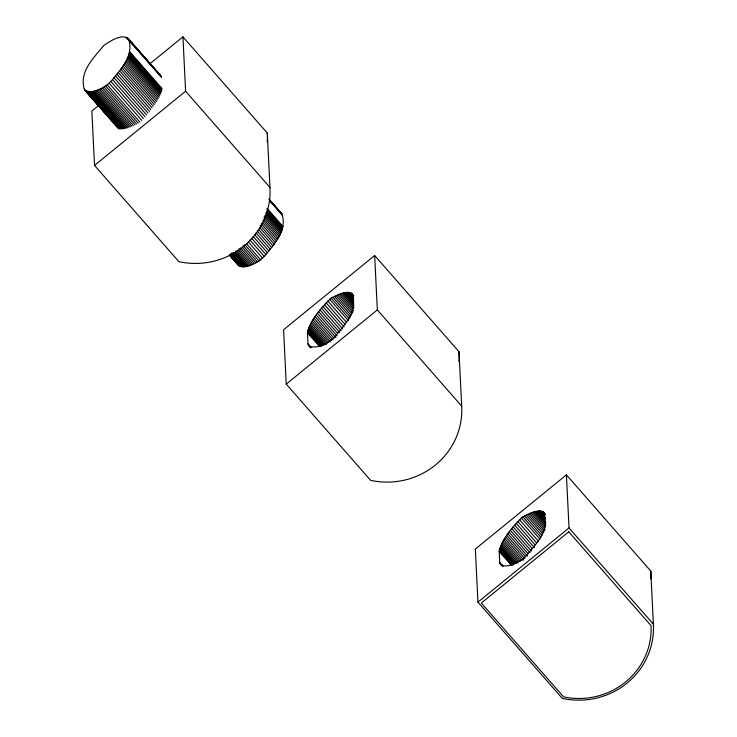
<?xml version="1.0" encoding="UTF-8"?>
<svg xmlns="http://www.w3.org/2000/svg" width="737" height="737" viewBox="0 0 737 737"><rect width="100%" height="100%" fill="white"/><g stroke="black" fill="none" stroke-linecap="round" stroke-linejoin="round"><path stroke-width="1.11" d="M237.443 263.431C243.017 272.801 261.718 260.345 265.882 254.532C275.104 243.146 287.891 229.456 281.608 213.472L269.097 199.23M309.162 346.141C318.808 349.412 330.443 342.318 336.44 335.013C344.603 324.418 356.542 312.866 353.023 298.07C352.397 286.629 336.717 295.38 331.199 298.089C321.332 307.605 310.627 319.075 307.449 332.931L308.002 343.903L310.682 347.864M499.179 551.442L499.714 562.432C504.394 571.055 516.904 561.741 523.196 559.291C532.879 547.057 548.291 534.205 544.754 516.748C544.118 505.306 528.438 514.067 522.92 516.766C513.053 526.236 502.514 537.678 499.179 551.442L511.248 565.205M84.81 90.273C93.35 94.695 104.866 87.381 110.9 81.439C120.232 69.794 133.508 56.896 128.975 40.314C124.028 31.553 109.168 41.788 103.788 45.501C93.968 57.679 79.449 70.992 84.064 88.486L84.81 90.273L117.717 127.777M98.933 105.29L91.858 111.047L94.52 165.42L178.879 261.644A74.428 71.682 -2.8 0 0 269.963 187.447L267.301 133.065L182.942 36.85L150.219 63.502M94.52 165.42L185.595 91.222L182.942 36.85M374.663 255.527L283.579 329.734L286.242 384.106L370.6 480.321A74.428 71.682 -2.8 0 0 461.684 406.124L459.022 351.752L374.663 255.527L377.326 309.909L461.684 406.124M286.242 384.106L377.326 309.909M566.421 474.849L475.337 549.047L477.935 602.147L562.294 698.363A74.428 71.682 -2.8 0 0 653.378 624.165L650.78 571.074L566.421 474.849L569.019 527.941L653.378 624.165M477.935 602.147L569.019 527.941M281.608 213.472L277.932 210.386M185.595 91.222L269.963 187.447M127.805 38.075L160.712 75.579M351.742 293.492L353.677 295.666M543.473 512.178L544.984 513.901M127.308 37.698L161.044 76.104M269.097 199.34L281.939 213.997M351.245 293.114L353.52 295.712M542.966 511.8L545.242 514.389M128.809 39.651L161.302 76.703M269.346 199.939L282.188 214.587M126.727 37.394L145.613 58.942M147.124 60.664L150.145 64.11M152.412 66.699L154.678 69.278M269.53 200.271L271.041 202.002M273.307 204.582L274.818 206.305M278.595 210.616L280.106 212.339M350.665 292.81L353.677 296.256M542.386 511.496L544.652 514.076M128.975 40.314L161.467 77.367M269.512 200.611L282.354 215.259M126.055 37.163L128.321 39.752M131.352 43.197L132.863 44.92M349.992 292.589L353.014 296.034M541.723 511.266L544.744 514.712M349.246 292.432L353.032 296.744M540.976 511.109L544.763 515.43M348.426 292.359L353.732 298.411M540.157 511.036L544.707 516.222M347.523 292.349L353.557 299.24M539.254 511.036L545.288 517.918M346.547 292.423L353.355 300.189M538.268 511.109L545.076 518.876M345.487 292.571L353.069 301.221M537.218 511.257L544.8 519.907M344.363 292.801L353.419 303.128M536.085 511.478L545.896 522.671M343.156 293.096L353.751 305.182M534.887 511.773L545.481 523.86M341.885 293.464L354.027 307.311M533.616 512.151L545.749 525.988M129.519 51.452L162.011 88.514M267.034 208.304L282.897 226.397M129.426 52.327L161.919 89.389M266.941 209.179L282.815 227.272M340.549 293.916L353.373 308.545M532.28 512.593L545.104 527.222M129.251 53.267L161.744 90.329M267.522 210.975L282.639 228.212M128.993 54.28L161.486 91.333M266.508 211.123L282.372 229.216M339.14 294.432L353.511 310.821M530.87 513.109L545.233 529.498M128.653 55.349L161.145 92.401M266.168 212.192L282.031 230.294M337.675 295.021L352.82 312.304M529.396 513.698L544.551 530.981M128.229 56.482L160.712 93.535M265.744 213.325L281.608 231.427M127.713 57.67L160.205 94.732M265.983 215.379L281.092 232.616M336.136 295.684L352.074 313.851M527.867 514.362L543.795 532.538M127.123 58.923L159.616 95.985M264.638 215.775L280.502 233.869M334.552 296.421L351.144 315.344M526.273 515.099L542.865 534.021M126.451 60.231L158.934 97.293M263.966 217.083L279.83 235.177M332.903 297.223L350.259 317.021M524.624 515.9L541.99 535.707M125.695 61.595L158.188 98.657M263.966 219.304L279.074 236.54M331.199 298.089L349.32 318.762M522.92 516.766L541.05 537.448M124.857 63.014L157.35 100.075M263.127 220.722L278.245 237.959M123.954 64.478L156.437 101.54M262.225 222.187L277.333 239.424M329.439 299.029L348.334 320.577M521.16 517.706L540.055 539.254M122.959 65.998L155.452 103.051M261.23 223.707L276.347 240.944M327.725 300.917L346.611 322.456M519.456 519.594L538.332 541.133M121.9 67.564L154.392 104.617M260.17 225.273L275.279 242.501M326.067 302.778L344.944 324.308M517.798 521.464L536.674 542.985M120.767 69.167L153.25 106.22M259.793 227.733L274.146 244.113M119.551 70.816L152.043 107.869M258.576 229.382L272.939 245.762M324.473 304.63L344.087 326.988M516.204 523.307L535.053 544.809M118.279 72.502L150.763 109.555M257.305 231.068L271.658 247.448M322.935 306.445L342.659 328.942M514.666 525.122L534.389 547.619M116.925 74.225L149.418 111.287M255.951 232.8L270.313 249.17M321.461 308.232L341.157 330.701M513.182 526.909L532.123 548.512M115.516 75.985L148.008 113.037M254.541 234.55L268.894 250.93M320.042 309.991L339.702 332.415M511.773 528.669L531.432 551.092M114.042 77.772L146.525 114.834M253.067 236.347L267.42 252.717M318.697 311.714L337.555 333.225M510.428 530.391L530.041 552.768M112.503 79.587L144.986 116.649M251.529 238.162L265.882 254.532M317.417 313.4L337.141 335.897M509.147 532.077L528.107 553.708M316.21 315.049L335.888 337.491M507.94 533.726L527.609 556.168M110.9 81.439L143.393 118.491M249.926 240.004L264.279 256.375M315.077 316.652L333.944 338.172M506.798 535.338L525.665 556.859M109.242 83.299L141.734 120.361M248.268 241.874L262.63 258.245M314.008 318.218L332.967 339.84M505.739 536.895L524.698 558.526M107.538 85.188L140.021 122.25M246.563 243.763L260.916 260.133M313.022 319.738L331.18 340.448M504.753 538.415L523.666 559.991M312.11 321.203L330.222 341.867M503.841 539.88L521.953 560.544M105.778 86.128L138.27 123.18M244.804 244.693L259.157 261.073M311.281 322.622L328.72 342.512M503.002 541.299L520.451 561.198M104.074 86.994L136.566 124.056M243.099 245.568L257.453 261.939M310.526 323.985L327.173 342.972M502.247 542.662L518.894 561.649M102.425 87.795L134.917 124.857M242.206 247.227L255.803 262.74M309.853 325.293L326.463 344.234M501.575 543.97L518.185 562.921M100.831 88.532L133.323 125.585M240.612 247.964L254.21 263.478M309.254 326.546L325.081 344.594M500.985 545.223L516.812 563.271M308.748 327.735L323.912 345.027M500.478 546.421L515.633 563.713M99.302 89.195L131.785 126.248M239.083 248.627L252.68 264.141M308.324 328.868L322.705 345.266M500.045 547.545L514.426 563.952M97.828 89.785L130.32 126.838M238.364 250.083L251.206 264.73M307.974 329.936L321.581 345.46M499.704 548.623L513.311 564.137M307.716 330.95L321.304 346.445M499.446 549.627L513.035 565.122M96.427 90.301L128.911 127.363M236.964 250.598L249.806 265.246M307.541 331.89L319.609 345.653M499.271 550.567L512.095 565.196M307.458 332.765L319.517 346.519M95.082 90.752L127.575 127.805M235.619 251.041L248.461 265.698M93.811 91.121L126.303 128.183M235.103 252.275L247.199 266.066M92.613 91.416L125.106 128.478M233.905 252.579L245.992 266.361M91.48 91.646L123.973 128.699M232.772 252.8L244.868 266.582M90.43 91.793L122.922 128.846M231.722 252.948L243.809 266.739M89.453 91.867L121.937 128.92M231.501 253.878L242.832 266.803M88.551 91.858L121.034 128.92M230.598 253.878L241.929 266.803M87.721 91.784L120.214 128.837M230.524 254.661L241.1 266.73M86.975 91.628L119.468 128.689M229.778 254.505L240.354 266.573M92.374 97.966L93.885 99.688M96.906 103.134L99.173 105.723M101.439 108.302L104.461 111.757M105.971 113.48L112.015 120.371M308.002 343.903L311.014 347.339M499.723 562.58L502.745 566.025M86.312 91.397L118.804 128.459M229.87 255.14L239.691 266.343M84.23 89.149L105.382 113.277M106.893 115.009L109.159 117.588M111.425 120.177L114.447 123.623M231.565 257.204L234.587 260.649M236.098 262.372L237.609 264.095M308.167 344.566L310.424 347.155M499.889 563.252L502.91 566.689M84.479 89.748L118.97 129.021M229.29 254.836L239.11 266.039M308.416 345.165L310.682 347.744M500.137 563.842L501.648 565.565M229.539 255.324L238.613 265.67M650.78 571.074A74.428 71.682 -2.8 0 1 650.799 578.821M459.022 351.752A74.428 71.682 -2.8 0 1 458.893 361.71M267.301 133.065A74.428 71.682 -2.8 0 1 267.245 141.928M568.761 531.819L481.325 603.05L563.612 696.898L568.338 697.755A72.042 69.389 -2.8 0 0 651.13 630.301L651.047 625.667L568.761 531.819"/></g></svg>
